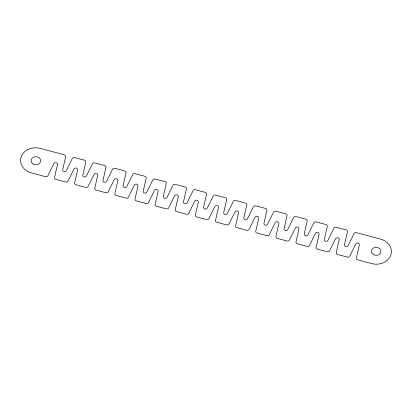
<?xml version="1.0" encoding="UTF-8"?>
<svg xmlns="http://www.w3.org/2000/svg" width="412" height="412" viewBox="0 0 412 412"><rect width="100%" height="100%" fill="white"/><g stroke="black" fill="none" stroke-linecap="round" stroke-linejoin="round"><path stroke-width="0.62" d="M57.495 164.584L54.513 177.546A1.911 1.607 2.9 0 0 55.841 179.416L65.683 182.037A1.911 1.607 2.9 0 0 67.995 181.141L73.98 168.977A1.911 1.607 2.9 0 1 76.292 168.081A1.911 1.607 2.9 0 1 77.621 169.945L74.634 182.913A1.911 1.607 2.9 0 0 75.963 184.777L85.804 187.398A1.911 1.607 2.9 0 0 88.117 186.502L94.101 174.338A1.911 1.607 2.9 0 1 96.413 173.442A1.911 1.607 2.9 0 1 97.742 175.306L94.76 188.274A1.911 1.607 2.9 0 0 96.089 190.138L105.93 192.759A1.911 1.607 2.9 0 0 108.243 191.863L114.227 179.699A1.911 1.607 2.9 0 1 116.539 178.803A1.911 1.607 2.9 0 1 117.868 180.672L114.881 193.635A1.911 1.607 2.9 0 0 116.21 195.499L126.051 198.12A1.911 1.607 2.9 0 0 128.364 197.23L134.348 185.06A1.911 1.607 2.9 0 1 136.66 184.169A1.911 1.607 2.9 0 1 137.989 186.033L135.007 198.996A1.911 1.607 2.9 0 0 136.336 200.86L146.178 203.487A1.911 1.607 2.9 0 0 148.49 202.591L154.474 190.426A1.911 1.607 2.9 0 1 156.787 189.53A1.911 1.607 2.9 0 1 158.115 191.395L155.128 204.357A1.911 1.607 2.9 0 0 156.457 206.227L166.299 208.848A1.911 1.607 2.9 0 0 168.611 207.952L174.595 195.788A1.911 1.607 2.9 0 1 176.908 194.891A1.911 1.607 2.9 0 1 178.236 196.756L175.255 209.723A1.911 1.607 2.9 0 0 176.583 211.588L186.425 214.209A1.911 1.607 2.9 0 0 188.737 213.313L194.722 201.149A1.911 1.607 2.9 0 1 197.034 200.253A1.911 1.607 2.9 0 1 198.357 202.117L195.376 215.085A1.911 1.607 2.9 0 0 196.704 216.949L206.546 219.57A1.911 1.607 2.9 0 0 208.858 218.674L214.843 206.51A1.911 1.607 2.9 0 1 217.155 205.614A1.911 1.607 2.9 0 1 218.484 207.483L215.502 220.446A1.911 1.607 2.9 0 0 216.83 222.31L226.672 224.931A1.911 1.607 2.9 0 0 228.984 224.04L234.964 211.871A1.911 1.607 2.9 0 1 237.281 210.98A1.911 1.607 2.9 0 1 238.605 212.844L235.623 225.807A1.911 1.607 2.9 0 0 236.952 227.671L246.793 230.298A1.911 1.607 2.9 0 0 249.106 229.402L255.09 217.237A1.911 1.607 2.9 0 1 257.402 216.341A1.911 1.607 2.9 0 1 258.731 218.206L255.749 231.168A1.911 1.607 2.9 0 0 257.073 233.037L266.919 235.659A1.911 1.607 2.9 0 0 269.232 234.763L275.211 222.598A1.911 1.607 2.9 0 1 277.523 221.702A1.911 1.607 2.9 0 1 278.852 223.567L275.87 236.534A1.911 1.607 2.9 0 0 277.199 238.399L287.04 241.02A1.911 1.607 2.9 0 0 289.353 240.124L295.337 227.96A1.911 1.607 2.9 0 1 297.649 227.064A1.911 1.607 2.9 0 1 298.978 228.928L295.991 241.895A1.911 1.607 2.9 0 0 297.32 243.76L307.161 246.381A1.911 1.607 2.9 0 0 309.479 245.49L315.458 233.321A1.911 1.607 2.9 0 1 317.77 232.425A1.911 1.607 2.9 0 1 319.099 234.294L316.117 247.257A1.911 1.607 2.9 0 0 317.446 249.121L327.288 251.747A1.911 1.607 2.9 0 0 329.6 250.851L335.584 238.682A1.911 1.607 2.9 0 1 337.897 237.791A1.911 1.607 2.9 0 1 339.225 239.655L336.238 252.618A1.911 1.607 2.9 0 0 337.567 254.482L347.409 257.109A1.911 1.607 2.9 0 0 349.721 256.213L355.705 244.048A1.911 1.607 2.9 0 1 358.018 243.152A1.911 1.607 2.9 0 1 359.346 245.016L356.365 257.984A1.911 1.607 2.9 0 0 357.693 259.848L371.758 263.598A15.28 12.86 2.9 0 0 390.772 255.234A15.28 12.86 2.9 0 0 380.508 239.073L356.38 232.646A1.911 1.607 2.9 0 0 354.068 233.542L348.083 245.707A1.911 1.607 2.9 0 1 345.771 246.603A1.911 1.607 2.9 0 1 344.442 244.733L347.424 231.771A1.911 1.607 2.9 0 0 346.095 229.906L336.254 227.285A1.911 1.607 2.9 0 0 333.941 228.176L327.957 240.345A1.911 1.607 2.9 0 1 325.645 241.236A1.911 1.607 2.9 0 1 324.321 239.372L327.303 226.409A1.911 1.607 2.9 0 0 325.974 224.545L316.133 221.919A1.911 1.607 2.9 0 0 313.82 222.815L307.836 234.979A1.911 1.607 2.9 0 1 305.524 235.875A1.911 1.607 2.9 0 1 304.195 234.011L307.177 221.048A1.911 1.607 2.9 0 0 305.853 219.179L296.007 216.558A1.911 1.607 2.9 0 0 293.694 217.454L287.715 229.618A1.911 1.607 2.9 0 1 285.398 230.514A1.911 1.607 2.9 0 1 284.074 228.65L287.056 215.682A1.911 1.607 2.9 0 0 285.727 213.818L275.886 211.196A1.911 1.607 2.9 0 0 273.573 212.092L267.589 224.257A1.911 1.607 2.9 0 1 265.276 225.153A1.911 1.607 2.9 0 1 263.948 223.289L266.93 210.321A1.911 1.607 2.9 0 0 265.606 208.457L255.759 205.835A1.911 1.607 2.9 0 0 253.447 206.731L247.468 218.896A1.911 1.607 2.9 0 1 245.155 219.792A1.911 1.607 2.9 0 1 243.827 217.922L246.809 204.96A1.911 1.607 2.9 0 0 245.48 203.095L235.638 200.474A1.911 1.607 2.9 0 0 233.326 201.365L227.342 213.534A1.911 1.607 2.9 0 1 225.029 214.425A1.911 1.607 2.9 0 1 223.701 212.561L226.688 199.599A1.911 1.607 2.9 0 0 225.359 197.734L215.517 195.108A1.911 1.607 2.9 0 0 213.2 196.004L207.221 208.168A1.911 1.607 2.9 0 1 204.908 209.064A1.911 1.607 2.9 0 1 203.58 207.2L206.561 194.237A1.911 1.607 2.9 0 0 205.233 192.368L195.391 189.747A1.911 1.607 2.9 0 0 193.079 190.643L187.094 202.807A1.911 1.607 2.9 0 1 184.782 203.703A1.911 1.607 2.9 0 1 183.453 201.839L186.44 188.871A1.911 1.607 2.9 0 0 185.112 187.007L175.27 184.385A1.911 1.607 2.9 0 0 172.958 185.282L166.973 197.446A1.911 1.607 2.9 0 1 164.661 198.342A1.911 1.607 2.9 0 1 163.332 196.478L166.314 183.51A1.911 1.607 2.9 0 0 164.985 181.646L155.144 179.024A1.911 1.607 2.9 0 0 152.831 179.915L146.847 192.085A1.911 1.607 2.9 0 1 144.535 192.981A1.911 1.607 2.9 0 1 143.206 191.111L146.193 178.149A1.911 1.607 2.9 0 0 144.864 176.285L135.023 173.658A1.911 1.607 2.9 0 0 132.71 174.554L126.726 186.724A1.911 1.607 2.9 0 1 124.414 187.615A1.911 1.607 2.9 0 1 123.085 185.75L126.067 172.788A1.911 1.607 2.9 0 0 124.738 170.923L114.897 168.297A1.911 1.607 2.9 0 0 112.584 169.193L106.6 181.357A1.911 1.607 2.9 0 1 104.288 182.253A1.911 1.607 2.9 0 1 102.964 180.389L105.946 167.421A1.911 1.607 2.9 0 0 104.617 165.557L94.775 162.936A1.911 1.607 2.9 0 0 92.463 163.832L86.479 175.996A1.911 1.607 2.9 0 1 84.166 176.892A1.911 1.607 2.9 0 1 82.838 175.028L85.82 162.06A1.911 1.607 2.9 0 0 84.491 160.196L74.649 157.575A1.911 1.607 2.9 0 0 72.337 158.471L66.358 170.635A1.911 1.607 2.9 0 1 64.04 171.531A1.911 1.607 2.9 0 1 62.717 169.667L65.699 156.699A1.911 1.607 2.9 0 0 64.37 154.835L40.242 148.402A15.28 12.86 2.9 0 0 21.228 156.766A15.28 12.86 2.9 0 0 31.492 172.927L45.562 176.676A1.911 1.607 2.9 0 0 47.874 175.78L53.854 163.615A1.911 1.607 2.9 0 1 56.166 162.719A1.911 1.607 2.9 0 1 57.495 164.584M373.442 254.616A4.774 4.017 2.9 0 0 380.894 251.711A4.774 4.017 2.9 0 0 374.07 247.679A4.774 4.017 2.9 0 0 373.442 254.616M33.171 163.945A4.774 4.017 2.9 0 0 40.623 161.041A4.774 4.017 2.9 0 0 33.799 157.008A4.774 4.017 2.9 0 0 33.171 163.945"/></g></svg>
